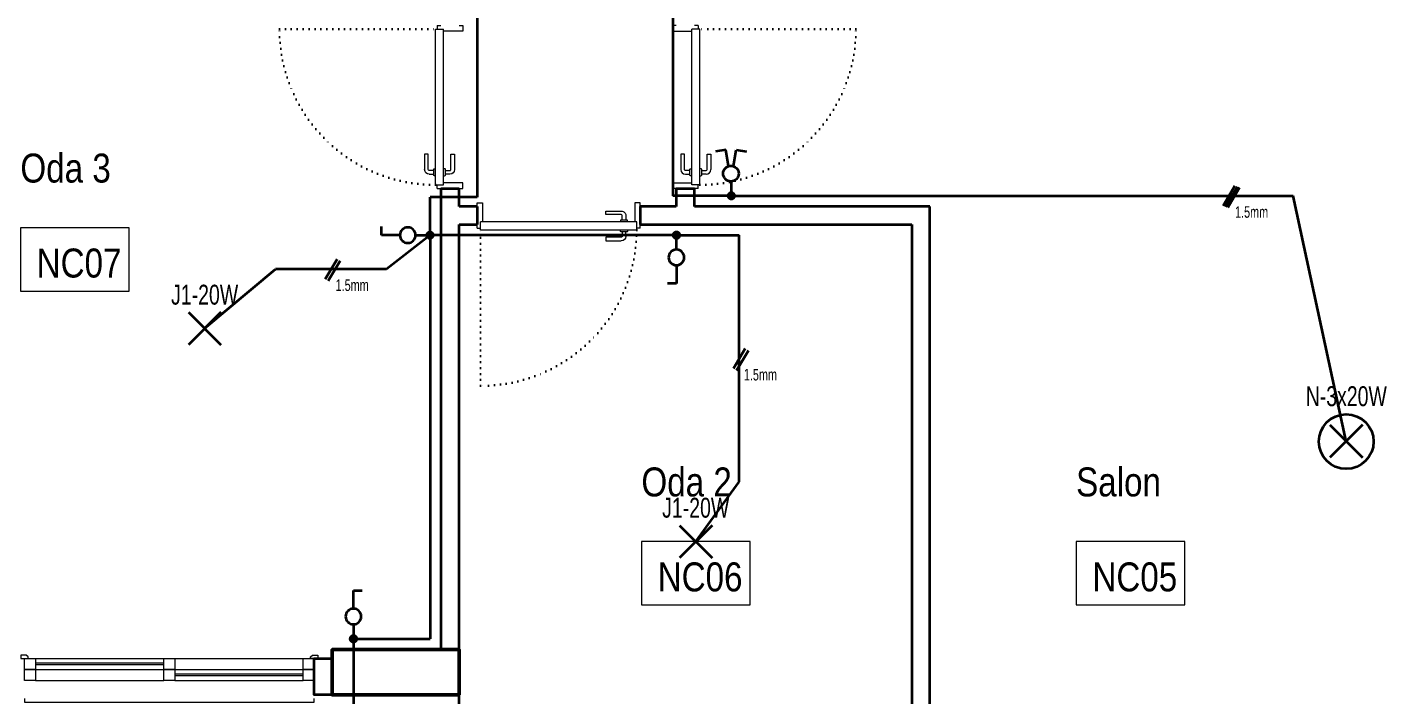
# Model space of a CAD drawing. Header units: millimetres. Extents: x 1811019 to 3717122, y -501178 to -243171.
# Drawn here: x 1866024 to 1866775, y -251765 to -251396 of the extents above; entities that cross this region are included whole.
import ezdxf
from ezdxf.enums import TextEntityAlignment as Align

# ---------------------------------------------------------------- set-up
doc = ezdxf.new("R2010")
doc.units = ezdxf.units.MM
for name, pattern in [('CONTINOUS', [0]), ('CONTINU', [0]), ('izdüşüm arka', [3.174999999999999, 0, -3.174999999999999])]:
    doc.linetypes.add(name, pattern=pattern)
for name, color, linetype, lineweight in [('a_ba', 6, 'Continuous', 50), ('a_doğrama', 251, 'Continuous', 20), ('a_duvar', 255, 'Continuous', 35), ('a_görünüş_ince', 8, 'Continuous', 20), ('a_izdüşüm_arka', 255, 'izdüşüm arka', 30), ('a_not_mahal', 253, 'Continuous', 5), ('Aydınlatma', 4, 'CONTINOUS', 35), ('Aydınlatma_', 3, 'Continuous', 40), ('Priz', 6, 'CONTINOUS', 40)]:
    doc.layers.add(name, color=color, linetype=linetype, lineweight=lineweight)
doc.styles.add('Grupcad', font='arial.ttf', dxfattribs={"width": 0.7})
doc.styles.add('OL', font='tsimplex.shx', dxfattribs={"width": 0.8, "height": 12})
doc.styles.get("Standard").update_dxf_attribs({"font": 'ARIALN.TTF'})

# ---------------------------------------------------------------- blocks, each defined once
blk = doc.blocks.new('K2')
at = {"layer": 'a_doğrama', "color": 251, "linetype": 'Continuous'}
for p, q in [((-13.00000000162981, 88.09999999962747), (-13.00000000186265, 1.900000000372529)), ((-13.00000000162981, 88.09999999962747), (-8.500000001862645, 88.09999999962747)), ((-12.00000000162981, 90), (-12.00000000162981, 88.09999999962747)), ((-12.00000000162981, 90), (-10.00000000186265, 90)), ((-8.500000001862645, 88.09999999962747), (-8.500000001862645, 1.900000000372529)), ((-13.00000000186265, 1.900000000372529), (-8.500000001862645, 1.900000000372529)), ((-12.00000000186265, 0), (-12.00000000186265, 1.900000000372529)), ((-12.00000000186265, 0), (-10.00000000186265, 0))]:
    blk.add_line(p, q, dxfattribs=at)
at = {"layer": 'a_doğrama', "color": 251}
for points in [[(-13.00000000162981, 83.09999999962747), (-13.50000000186265, 83.09999999962747, 0.4142135623730951), (-14.00000000186265, 82.59999999962747), (-14.00000000186265, 79.59999999962747, 0.414213562373095), (-13.50000000162981, 79.09999999968568), (-13.00000000162981, 79.09999999962747)], [(-8.500000001629815, 83.09999999962747), (-8.000000001629815, 83.09999999962747, -0.4142135623730951), (-7.500000001862645, 82.59999999962747), (-7.500000001862645, 79.59999999962747, -0.414213562373095), (-8.000000001629815, 79.09999999962747), (-8.500000001629815, 79.09999999962747)], [(-14.00000000162981, 80.09999999962747), (-16.50000000162981, 80.09999999962747, 0.414213562373095), (-17.00000000162981, 79.59999999962747), (-17.00000000186265, 71.09999999962747), (-19.00000000186265, 71.09999999962747), (-19.00000000186265, 79.59999999962747)], [(-7.500000001862645, 80.09999999956926), (-5.000000001862645, 80.09999999962747, -0.414213562373095), (-4.500000001862645, 79.59999999962747), (-4.500000001862645, 71.09999999962747), (-2.500000001862645, 71.09999999962747), (-2.500000001629815, 79.59999999962747)]]:
    blk.add_lwpolyline(points, format="xyb", dxfattribs=at)
at = {"layer": 'a_doğrama', "color": 251, "linetype": 'Continuous'}
for points in [[(-1.629814505577087e-09, 90.00000000005821), (1.999999998137355, 90), (1.999999998137355, 87), (-8.500000001862645, 87)], [(0, 0), (2, 0), (2, 3), (-8.500000001862645, 3)]]:
    blk.add_lwpolyline(points, dxfattribs=at)
at = {"layer": 'a_doğrama', "color": 251}
for points in [[(-16.50000000186265, 82.09999999962747), (-14.00000000162981, 82.09999999962747)], [(-5.000000001862645, 82.09999999962747), (-7.500000001862645, 82.09999999962747)]]:
    blk.add_lwpolyline(points, dxfattribs=at)
for centre, start, end in [((-16.50000000186265, 79.59999999962747), 90, 180), ((-5.000000001629815, 79.59999999962747), 0, 90)]:
    blk.add_arc(centre, 2.499999999999999, start, end, dxfattribs=at)
at = {"layer": 'a_izdüşüm_arka', "color": 251}
blk.add_lwpolyline([(-99.20006576180458, 1.900000000372529), (-13.00006576254964, 1.900000000372529)], dxfattribs=at)
blk.add_arc((-13.00006576254964, 1.900000000372529), 86.19999999925494, 89.99995624410063, 180, dxfattribs=at)
blk = doc.blocks.new('160p')
at = {"layer": 'a_doğrama', "color": 251}
for points in [[(-5.999925318639725, -6), (-5.999925318639725, 0), (-11.99992531863973, 0), (-11.99992531863973, -6)], [(7.46813602745533e-05, -6), (7.46813602745533e-05, 0), (-5.999925318639725, 0), (-5.999925318639725, -6)], [(-5.999925318639725, -83), (-5.999925318639725, -77), (-11.99992531863973, -77), (-11.99992531863973, -83)], [(7.46813602745533e-05, -83), (7.46813602745533e-05, -77), (-5.999925318639725, -77), (-5.999925318639725, -83)], [(-5.999925318639725, -160), (-5.999925318639725, -154), (-11.99992531863973, -154), (-11.99992531863973, -160)], [(7.46813602745533e-05, -160), (7.46813602745533e-05, -154), (-5.999925318639725, -154), (-5.999925318639725, -160)]]:
    blk.add_lwpolyline(points, close=True, dxfattribs=at)
for points in [[(2.000037341145799, -1.000074680894613), (2.00014936318621, 1.999925318174064), (0.0001493635354563594, 1.999999999068677), (0, -1.999999998137355), (1.000000001280569, -2.000037338584661), (2.000037341145799, -1.000074680894613)], [(-9.499925318639725, -6), (-9.499925318639725, -77)], [(-8.499925318639725, -6), (-8.499925318639725, -77)], [(-3.499925318639725, -83), (-3.499925318639725, -154)], [(-2.499925318639725, -83), (-2.499925318639725, -154)], [(2.000037341145799, -158.9999253191054), (2.00014936318621, -161.9999253181741), (0.0001493635354563594, -161.9999999990687), (0, -158.0000000018626), (1.000000001280569, -157.9999626614153), (2.000037341145799, -158.9999253191054)]]:
    blk.add_lwpolyline(points, dxfattribs=at)
at = {"layer": 'a_görünüş_ince', "color": 251}
for points in [[(-21.99992531829048, -160), (-23.99992531829048, -160), (-23.99992531805765, 0), (-21.99992531805765, 0)], [(-11.99992531863973, -77), (-11.99992531863973, -6)], [(-5.999925318639725, -77), (-5.999925318639725, -6)], [(-5.999925318639725, -77), (-5.999925318639725, -6)], [(7.46813602745533e-05, -77), (7.46813602745533e-05, -6)], [(-11.99992531863973, -154), (-11.99992531863973, -83)], [(-5.999925318639725, -154), (-5.999925318639725, -83)], [(-5.999925318639725, -154), (-5.999925318639725, -83)], [(7.46813602745533e-05, -154), (7.46813602745533e-05, -83)]]:
    blk.add_lwpolyline(points, dxfattribs=at)
blk = doc.blocks.new('J1-20W')
at = {"layer": 'Aydınlatma', "color": 1, "linetype": 'CONTINU'}
for p, q in [((9, 9), (-9, -9)), ((-9, 9), (9, -9))]:
    blk.add_line(p, q, dxfattribs=at)
at = {"layer": 'Aydınlatma', "linetype": 'CONTINU', "style": 'Grupcad', "width": 0.7, "flags": 8}
blk.add_attdef('J1-20W', text='', height=11, dxfattribs=at).set_placement((0, 18.74764386721654), align=Align.MIDDLE_CENTER)
blk = doc.blocks.new('N-3x20W')
at = {"layer": 'Aydınlatma', "color": 6, "linetype": 'CONTINU'}
for p, q in [((9, 9), (-9, -9)), ((-9, 9), (9, -9))]:
    blk.add_line(p, q, dxfattribs=at)
at = {"layer": 'Aydınlatma', "linetype": 'CONTINU'}
blk.add_circle((0, -0.3079431056394242), 15.11081903452493, dxfattribs=at)
at = {"layer": 'Aydınlatma', "linetype": 'CONTINU', "style": 'Grupcad', "width": 0.7, "flags": 8}
blk.add_attdef('N-3X20W', text='', height=11, dxfattribs=at).set_placement((0, 24.80287592888635), align=Align.MIDDLE_CENTER)
blk = doc.blocks.new('NORMAL ANAHTAR')
at = {"layer": 'Aydınlatma', "color": 6, "linetype": 'CONTINU'}
for p, q in [((0, 18.75986064848257), (-4.863207719157799, 18.75986064848257)), ((0, 8.636846400011564), (0, 18.75986064848257))]:
    blk.add_line(p, q, dxfattribs=at)
blk.add_circle((0, 4.31842319999123), 4.318423200000162, dxfattribs=at)
blk = doc.blocks.new('KOMUTATOR ANAHTAR')
at = {"layer": 'Aydınlatma', "color": 6, "linetype": 'CONTINU'}
for p, q in [((-2.876584113124409, 17.46272058073373), (-8.55538248429366, 16.51159817440202)), ((-1.361482364300173, 8.416611178297899), (-2.876584113124409, 17.46272058073373)), ((1.361482364300173, 8.416611178297899), (2.876584113124409, 17.46272058073373)), ((2.876584113124409, 17.46272058073373), (8.55538248429366, 16.51159817440202))]:
    blk.add_line(p, q, dxfattribs=at)
blk.add_circle((0, 4.318423200005782), 4.318423200000162, dxfattribs=at)
blk = doc.blocks.new('BUAT (Enerji)')
at = {"layer": 'Priz', "linetype": 'CONTINU'}
h = blk.add_hatch(color=256, dxfattribs=at)
edge = h.paths.add_edge_path()
edge.add_arc((0, 0), 1.75, 0, 360)
blk.add_circle((0, 0), 1.75, dxfattribs=at)

msp = doc.modelspace()

# ---------------------------------------------------------------- linework, layer by layer
at = {"layer": 'a_ba', "color": 253}
msp.add_lwpolyline([(1866262.7101567, -251764.7909955017), (1866262.7101567, -251739.7909955017), (1866192.7101567, -251739.7909955017), (1866192.7101567, -251764.7909955017)], close=True, dxfattribs=at)
at = {"layer": 'a_duvar'}
for p, q in [((1866252.7101567, -251484.7911353871), (1866252.7101567, -251739.7909955017)), ((1866262.7101567, -251494.7909963957), (1866262.7101567, -251484.7909964044)), ((1866382.710156701, -251484.7909964042), (1866382.710156701, -251494.7909963957)), ((1866392.710156701, -251494.7909963957), (1866392.710156701, -251484.7911353869)), ((1866272.7101567, -251494.7909963957), (1866262.710156701, -251494.7909963957)), ((1866382.710156701, -251494.7909963957), (1866362.710156709, -251494.7909963957)), ((1866522.710156701, -251494.7909963957), (1866392.710156701, -251494.7909963957)), ((1866522.710156701, -251864.7909963957), (1866522.710156701, -251494.7909963957)), ((1866262.710156701, -251504.7909963957), (1866272.7101567, -251504.7909963957)), ((1866262.710156701, -251864.7909963957), (1866262.7101567, -251504.7909963957)), ((1866362.710295692, -251504.7909963957), (1866512.710156701, -251504.7909963957)), ((1866512.710156701, -251504.7909963957), (1866512.710156701, -251864.7909963957))]:
    msp.add_line(p, q, dxfattribs=at)
for points in [[(1866252.7101567, -251484.7911353871), (1866262.7101567, -251484.7909964044)], [(1866382.710156701, -251484.7909964042), (1866392.708905855, -251484.7911353695)], [(1866272.7101567, -251494.7909963957), (1866272.7101567, -251504.7909963957)], [(1866362.710156692, -251494.7897455534), (1866362.710295692, -251504.7909963957)], [(1866192.7101567, -251764.7909955017), (1866182.7101567, -251764.7909955017), (1866182.7101567, -251744.7909955017), (1866192.7101567, -251744.7909955017)]]:
    msp.add_lwpolyline(points, dxfattribs=at)
at = {"layer": 'a_not_mahal'}
for points in [[(1866080.443623883, -251506.5524413653), (1866020.443623883, -251506.5524413653), (1866020.443623883, -251541.5524413653), (1866080.443623883, -251541.5524413653)], [(1866423.41786274, -251680.0799743349), (1866363.41786274, -251680.0799743349), (1866363.41786274, -251715.0799743349), (1866423.41786274, -251715.0799743349)], [(1866663.497223109, -251680.0799743349), (1866603.497223109, -251680.0799743349), (1866603.497223109, -251715.0799743349), (1866663.497223109, -251715.0799743349)]]:
    msp.add_lwpolyline(points, close=True, dxfattribs=at)
at = {"layer": 'Aydınlatma'}
for p, q in [((1866272.710156701, -251209.7911362536), (1866272.710156701, -251489.6335817511)), ((1866380.706140098, -251294.9396754782), (1866380.706140098, -251488.8763618344)), ((1866272.710156701, -251489.6335817511), (1866246.7101567, -251489.6335817511)), ((1866246.7101567, -251510.6455937883), (1866246.7101567, -251489.6335817511)), ((1866413.08465316, -251488.8763618344), (1866380.706140098, -251488.8763618344)), ((1866413.08465316, -251488.8763618344), (1866723.412681246, -251488.8763618344)), ((1866752.710152118, -251624.7909963355), (1866723.412681246, -251488.8763618344)), ((1866246.7101567, -251510.6455937883), (1866222.698447766, -251529.3510207367)), ((1866382.780011994, -251510.6455937883), (1866246.7101567, -251510.6455937883)), ((1866246.7101567, -251510.6455937883), (1866246.7101567, -251733.7909955017)), ((1866381.030011994, -251510.6455937883), (1866417.498235326, -251510.6455937883)), ((1866417.498235326, -251647.0395839802), (1866417.498235326, -251510.6455937883)), ((1866122.210156701, -251562.2909959487), (1866161.431327548, -251529.3510207367)), ((1866222.698447766, -251529.3510207367), (1866161.431327548, -251529.3510207367)), ((1866393.41786274, -251680.0799743349), (1866417.498235326, -251647.0395839802)), ((1866204.390298552, -251733.7909955017), (1866246.7101567, -251733.7909955017)), ((1866204.390298552, -251733.7909955023), (1866204.390298552, -251802.9152749645))]:
    msp.add_line(p, q, dxfattribs=at)
at = {"layer": 'Aydınlatma', "color": 6}
for p, q in [((1866413.08465316, -251480.8763618344), (1866413.08465316, -251488.8763618344)), ((1866238.7101567, -251510.6455937883), (1866246.7101567, -251510.6455937883)), ((1866382.780011994, -251518.6455937883), (1866382.780011994, -251510.6455937883)), ((1866204.390298552, -251725.7909955017), (1866204.390298552, -251733.7909955017))]:
    msp.add_line(p, q, dxfattribs=at)
at = {"layer": 'Aydınlatma', "color": 3}
for p, q in [((1866691.227192683, -251483.3497828005), (1866684.632643585, -251494.4029408683)), ((1866692.596991226, -251483.8928928404), (1866686.002442127, -251494.9460509082)), ((1866693.79927806, -251484.3745041243), (1866687.204728961, -251495.4276621921)), ((1866195.362162206, -251523.8244417029), (1866188.767613108, -251534.8775997706)), ((1866197.079702951, -251524.8491630267), (1866190.485153852, -251535.9023210944)), ((1866420.795509876, -251573.3160098504), (1866414.200960777, -251584.3691679182)), ((1866422.51305062, -251574.3407311742), (1866415.918501521, -251585.393889242))]:
    msp.add_line(p, q, dxfattribs=at)

# ---------------------------------------------------------------- block references
at = {"layer": 'a_duvar', "xscale": -1, "rotation": 270}
msp.add_blockref('160p', (1866182.710156701, -251744.791071301), dxfattribs=at)
at = {"layer": 'a_izdüşüm_arka', "ltscale": 5, "xscale": -1}
for p, rotation in [((1866262.710156701, -251394.7909963957), 180.0007963121094), ((1866272.7101567, -251494.7909963957), 270.0007963121094)]:
    msp.add_blockref('K2', p, dxfattribs=dict(at, rotation=rotation))
at = {"layer": 'a_izdüşüm_arka', "ltscale": 5, "rotation": 179.9992036878906}
msp.add_blockref('K2', (1866382.710156698, -251394.7909963955), dxfattribs=at)
at = {"layer": 'Aydınlatma', "linetype": 'CONTINU'}
msp.add_blockref('KOMUTATOR ANAHTAR', (1866412.838450188, -251480.883385838), dxfattribs=at)
at = {"layer": 'Aydınlatma', "linetype": 'CONTINU', "xscale": -1}
for p, rotation in [((1866238.7101567, -251510.6455937883), 90), ((1866382.780011994, -251518.6455937883), 180)]:
    msp.add_blockref('NORMAL ANAHTAR', p, dxfattribs=dict(at, rotation=rotation))
at = {"layer": 'Aydınlatma', "linetype": 'CONTINU'}
ref = msp.add_blockref('J1-20W', (1866122.210156701, -251562.2909959487), dxfattribs=at)
ref.add_attrib('J1-20W', 'J1-20W', dxfattribs={"layer": 'Aydınlatma_', "color": 4, "linetype": 'CONTINU', "height": 11, "style": 'Grupcad', "width": 0.7}).set_placement((1866122.210156701, -251543.5433520815), align=Align.MIDDLE_CENTER)
ref = msp.add_blockref('N-3x20W', (1866752.710152118, -251624.4830532298), dxfattribs=at)
ref.add_attrib('N-3X20W', 'N-3x20W', dxfattribs={"layer": 'Aydınlatma_', "color": 4, "linetype": 'Continuous', "height": 11, "style": 'Grupcad', "width": 0.7}).set_placement((1866752.710152118, -251599.680177301), align=Align.MIDDLE_CENTER)
ref = msp.add_blockref('J1-20W', (1866393.41786274, -251680.0799743349), dxfattribs=at)
ref.add_attrib('J1-20W', 'J1-20W', dxfattribs={"layer": 'Aydınlatma_', "color": 4, "linetype": 'CONTINU', "height": 11, "style": 'Grupcad', "width": 0.7}).set_placement((1866393.41786274, -251661.3323304676), align=Align.MIDDLE_CENTER)
at = {"layer": 'Aydınlatma', "linetype": 'CONTINU', "xscale": -1}
msp.add_blockref('NORMAL ANAHTAR', (1866204.390298552, -251725.7909955017), dxfattribs=at)
at = {"layer": 'Priz', "color": 4, "linetype": 'CONTINU'}
for p in [(1866413.08465316, -251488.8763618344), (1866246.7101567, -251510.6455937883), (1866382.780011994, -251510.6455937883), (1866204.390298552, -251733.7909955017)]:
    msp.add_blockref('BUAT (Enerji)', p, dxfattribs=at)

# ---------------------------------------------------------------- texts
at = {"layer": 'a_not_mahal'}
for s, p in [('Oda 3', (1866020.443623883, -251481.5524413655)), ('Oda 2', (1866363.41786274, -251655.0799743351)), ('Salon', (1866603.497223109, -251655.0799743351))]:
    msp.add_text(s, height=16, dxfattribs=at).set_placement(p)
for s, p in [('NC07', (1866052.867727961, -251534.0524415292)), ('NC06', (1866395.841966818, -251707.5799744988)), ('NC05', (1866635.921327187, -251707.5799744988))]:
    msp.add_text(s, height=16, rotation=359.9999974912192, dxfattribs=at).set_placement(p, align=Align.CENTER)
at = {"layer": 'Priz', "color": 3, "linetype": 'CONTINU', "ltscale": 0.7, "style": 'OL', "width": 0.7}
for p in [(1866691.266324716, -251501.0215991032), (1866194.546749607, -251541.4962580056), (1866419.980097276, -251590.9878261531)]:
    msp.add_text('1.5mm', height=6.4, rotation=359.9999999999795, dxfattribs=at).set_placement(p)

doc.saveas('drawing.dxf')
